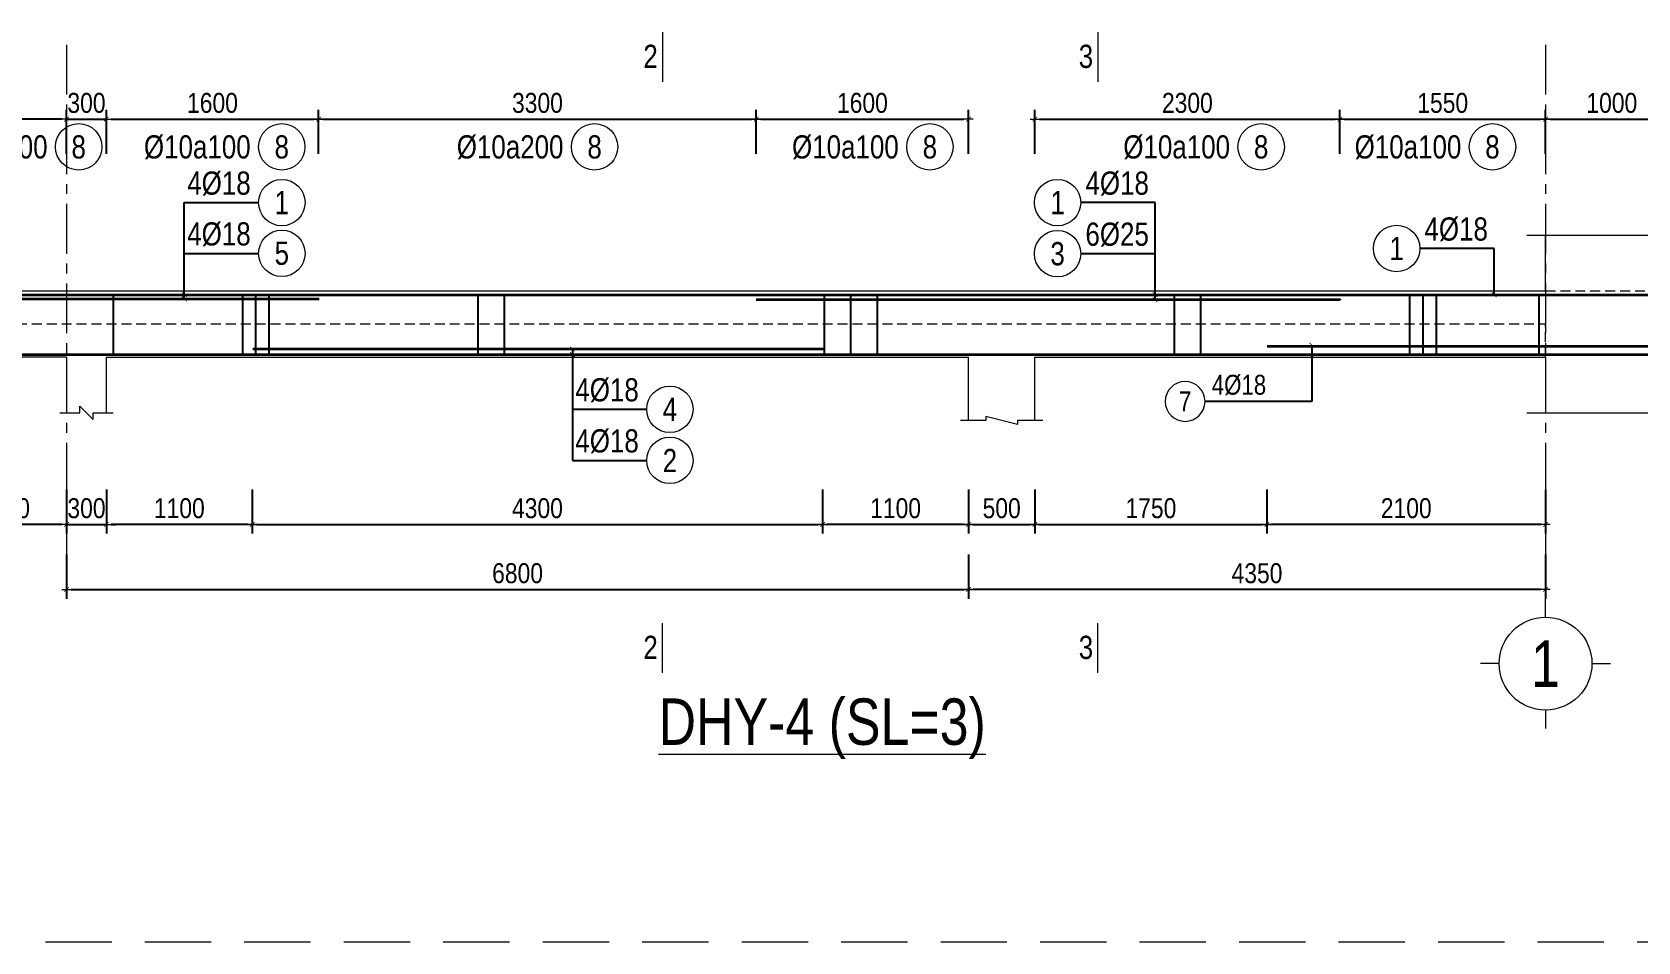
# Model space of a CAD drawing. Header units: millimetres. Extents: x 397144 to 10081729, y 99180 to 1327802.
# Drawn here: x 4971663 to 4983770, y 688700 to 695557 of the extents above; entities that cross this region are included whole.
import ezdxf
from ezdxf.enums import TextEntityAlignment as Align

# ---------------------------------------------------------------- set-up
doc = ezdxf.new("R2010")
doc.units = ezdxf.units.MM
doc.header["$PDSIZE"] = -10
doc.linetypes.add('CENTER', pattern=[2, 1.25, -0.25, 0.25, -0.25])
doc.linetypes.add('HIDDEN', pattern=[0.375, 0.25, -0.125])
doc.layers.get('0').update_dxf_attribs({"linetype": 'CONTINUOUS'})
doc.layers.get('Defpoints').update_dxf_attribs({"color": 12, "linetype": 'CONTINUOUS'})
for name, color, linetype, lineweight in [('kata_dim', 8, 'CONTINUOUS', 13), ('kata_grid', 8, 'CENTER', 13), ('kata_net khuat', 9, 'HIDDEN', 5), ('kata_net manh', 8, 'CONTINUOUS', 5), ('kata_net thay', 4, 'CONTINUOUS', 20), ('kata_text', 7, 'CONTINUOUS', 20), ('kata_thep chu', 1, 'CONTINUOUS', 35), ('kata_thep dai', 220, 'CONTINUOUS', 25)]:
    doc.layers.add(name, color=color, linetype=linetype, lineweight=lineweight)
doc.layers.add('KTH', color=7, linetype='CONTINUOUS', lineweight=5, true_color=0x004d99)
doc.styles.add('kata_text', font='arial.ttf', dxfattribs={"width": 0.8})
doc.styles.add('Star-HelCon', font='VHELVCN_0.TTF')
doc.dimstyles.new('kata_dim_70', dxfattribs={"dimscale": 70, "dimtxt": 2.15, "dimasz": 0.5, "dimexe": 1, "dimexo": 2, "dimtad": 1, "dimdec": 0, "dimrnd": 5, "dimzin": 0, "dimdsep": 46, "dimtxsty": 'Star-HelCon', "dimblk": 'kata_block_ArchTick', "dimcen": 0.09, "dimdle": 1.2, "dimclrd": 8, "dimclre": 8, "dimclrt": 3, "dimadec": 0, "dimazin": 0, "dimtfac": 1, "dimtdec": 0, "dimtix": 1, "dimtmove": 2, "dimatfit": 3, "dimfxl": 3.75, "dimfxlon": 1, "dimtolj": 1, "dimtzin": 0, "dimarcsym": 0})

# ---------------------------------------------------------------- blocks, each defined once
blk = doc.blocks.new('kata_block_TD')
at = {"color": 6, "linetype": 'ByBlock', "lineweight": -2, "style": 'kata_text', "width": 0.8}
blk.add_attdef('SECTDET2', text='', height=5, dxfattribs=at).set_placement((0, 7.97), align=Align.CENTER)
at = {"color": 0, "linetype": 'ByBlock', "lineweight": -2, "style": 'kata_text', "width": 0.8}
blk.add_attdef('SECTDET1', text='', height=5, dxfattribs=at).set_placement((0, 1.47), align=Align.CENTER)
at = {"color": 3, "lineweight": 25, "style": 'kata_text', "width": 0.8}
blk.add_attdef('SSCALE', text='', height=2.5, dxfattribs=at).set_placement((0, -4), align=Align.CENTER)
blk = doc.blocks.new('kata_block_ArchTick')
at = {"color": 8}
blk.add_line((1, 0), (-1, 0), dxfattribs=at)
at = {"color": 8, "const_width": 0.15}
blk.add_lwpolyline([(-0.5, -0.5), (0.5, 0.5)], dxfattribs=at)
blk = doc.blocks.new('*D619')
at = {"layer": 'Defpoints', "color": 0, "transparency": 16777216}
for p in [(4972223, 694902), (4971923, 693607), (4972223, 693607)]:
    blk.add_point(p, dxfattribs=at)
at = {"layer": 'kata_dim', "color": 8, "lineweight": -2, "transparency": 16777216}
for p, q in [((4971923, 694640), (4971923, 694972)), ((4972223, 694640), (4972223, 694972)), ((4971888, 694902), (4971853, 694902)), ((4971923, 694902), (4972223, 694902)), ((4972258, 694902), (4972293, 694902))]:
    blk.add_line(p, q, dxfattribs=at)
at = {"layer": 'kata_dim', "color": 8, "lineweight": -2, "transparency": 16777216, "xscale": 35, "yscale": 35, "zscale": 35}
blk.add_blockref('kata_block_ArchTick', (4971923, 694902), dxfattribs=at)
at = {"layer": 'kata_dim', "color": 8, "lineweight": -2, "transparency": 16777216, "xscale": 35, "yscale": 35, "zscale": 35, "rotation": 180}
blk.add_blockref('kata_block_ArchTick', (4972223, 694902), dxfattribs=at)
at = {"layer": 'kata_dim', "color": 3, "transparency": 16777216, "insert": (4972073, 695023), "char_height": 150.5, "attachment_point": 5, "style": 'Star-HelCon'}
blk.add_mtext('\\A1;300', dxfattribs=at)
blk = doc.blocks.new('*D620')
at = {"layer": 'Defpoints', "color": 0, "transparency": 16777216}
for p in [(4973823, 694902), (4972223, 693607), (4973823, 693607)]:
    blk.add_point(p, dxfattribs=at)
at = {"layer": 'kata_dim', "color": 8, "lineweight": -2, "transparency": 16777216}
for p, q in [((4972223, 694640), (4972223, 694972)), ((4973823, 694640), (4973823, 694972)), ((4972258, 694902), (4973788, 694902))]:
    blk.add_line(p, q, dxfattribs=at)
at = {"layer": 'kata_dim', "color": 8, "lineweight": -2, "transparency": 16777216, "xscale": 35, "yscale": 35, "zscale": 35, "rotation": 180}
blk.add_blockref('kata_block_ArchTick', (4972223, 694902), dxfattribs=at)
at = {"layer": 'kata_dim', "color": 8, "lineweight": -2, "transparency": 16777216, "xscale": 35, "yscale": 35, "zscale": 35}
blk.add_blockref('kata_block_ArchTick', (4973823, 694902), dxfattribs=at)
at = {"layer": 'kata_dim', "color": 3, "transparency": 16777216, "insert": (4973023, 695023), "char_height": 150.5, "attachment_point": 5, "style": 'Star-HelCon'}
blk.add_mtext('\\A1;1600', dxfattribs=at)
blk = doc.blocks.new('*D621')
at = {"layer": 'Defpoints', "color": 0, "transparency": 16777216}
for p in [(4977123, 694902), (4973823, 693607), (4977123, 693607)]:
    blk.add_point(p, dxfattribs=at)
at = {"layer": 'kata_dim', "color": 8, "lineweight": -2, "transparency": 16777216}
for p, q in [((4973823, 694640), (4973823, 694972)), ((4977123, 694640), (4977123, 694972)), ((4973858, 694902), (4977088, 694902))]:
    blk.add_line(p, q, dxfattribs=at)
at = {"layer": 'kata_dim', "color": 8, "lineweight": -2, "transparency": 16777216, "xscale": 35, "yscale": 35, "zscale": 35, "rotation": 180}
blk.add_blockref('kata_block_ArchTick', (4973823, 694902), dxfattribs=at)
at = {"layer": 'kata_dim', "color": 8, "lineweight": -2, "transparency": 16777216, "xscale": 35, "yscale": 35, "zscale": 35}
blk.add_blockref('kata_block_ArchTick', (4977123, 694902), dxfattribs=at)
at = {"layer": 'kata_dim', "color": 3, "transparency": 16777216, "insert": (4975473, 695023), "char_height": 150.5, "attachment_point": 5, "style": 'Star-HelCon'}
blk.add_mtext('\\A1;3300', dxfattribs=at)
blk = doc.blocks.new('*D622')
at = {"layer": 'Defpoints', "color": 0, "transparency": 16777216}
for p in [(4978723, 694902), (4977123, 693607), (4978723, 693607)]:
    blk.add_point(p, dxfattribs=at)
at = {"layer": 'kata_dim', "color": 8, "lineweight": -2, "transparency": 16777216}
for p, q in [((4977123, 694640), (4977123, 694972)), ((4978723, 694640), (4978723, 694972)), ((4977158, 694902), (4978688, 694902))]:
    blk.add_line(p, q, dxfattribs=at)
at = {"layer": 'kata_dim', "color": 8, "lineweight": -2, "transparency": 16777216, "xscale": 35, "yscale": 35, "zscale": 35, "rotation": 180}
blk.add_blockref('kata_block_ArchTick', (4977123, 694902), dxfattribs=at)
at = {"layer": 'kata_dim', "color": 8, "lineweight": -2, "transparency": 16777216, "xscale": 35, "yscale": 35, "zscale": 35}
blk.add_blockref('kata_block_ArchTick', (4978723, 694902), dxfattribs=at)
at = {"layer": 'kata_dim', "color": 3, "transparency": 16777216, "insert": (4977923, 695023), "char_height": 150.5, "attachment_point": 5, "style": 'Star-HelCon'}
blk.add_mtext('\\A1;1600', dxfattribs=at)
blk = doc.blocks.new('*D624')
at = {"layer": 'Defpoints', "color": 0, "transparency": 16777216}
for p in [(4971923, 692687), (4978723, 691847), (4978723, 691357)]:
    blk.add_point(p, dxfattribs=at)
at = {"layer": 'kata_dim', "color": 8, "lineweight": -2, "transparency": 16777216}
for p, q in [((4971923, 691620), (4971923, 691287)), ((4978723, 691620), (4978723, 691287)), ((4971958, 691357), (4978688, 691357))]:
    blk.add_line(p, q, dxfattribs=at)
at = {"layer": 'kata_dim', "color": 8, "lineweight": -2, "transparency": 16777216, "xscale": 35, "yscale": 35, "zscale": 35, "rotation": 180}
blk.add_blockref('kata_block_ArchTick', (4971923, 691357), dxfattribs=at)
at = {"layer": 'kata_dim', "color": 8, "lineweight": -2, "transparency": 16777216, "xscale": 35, "yscale": 35, "zscale": 35}
blk.add_blockref('kata_block_ArchTick', (4978723, 691357), dxfattribs=at)
at = {"layer": 'kata_dim', "color": 3, "transparency": 16777216, "insert": (4975323, 691478), "char_height": 150.5, "attachment_point": 5, "style": 'Star-HelCon'}
blk.add_mtext('\\A1;6800', dxfattribs=at)
blk = doc.blocks.new('*D625')
at = {"layer": 'Defpoints', "color": 0, "transparency": 16777216}
for p in [(4971923, 693107), (4972223, 693107), (4972223, 691847)]:
    blk.add_point(p, dxfattribs=at)
at = {"layer": 'kata_dim', "color": 8, "lineweight": -2, "transparency": 16777216}
for p, q in [((4971923, 692110), (4971923, 691777)), ((4972223, 692110), (4972223, 691777)), ((4971888, 691847), (4971853, 691847)), ((4971923, 691847), (4972223, 691847)), ((4972258, 691847), (4972293, 691847))]:
    blk.add_line(p, q, dxfattribs=at)
at = {"layer": 'kata_dim', "color": 8, "lineweight": -2, "transparency": 16777216, "xscale": 35, "yscale": 35, "zscale": 35}
blk.add_blockref('kata_block_ArchTick', (4971923, 691847), dxfattribs=at)
at = {"layer": 'kata_dim', "color": 8, "lineweight": -2, "transparency": 16777216, "xscale": 35, "yscale": 35, "zscale": 35, "rotation": 180}
blk.add_blockref('kata_block_ArchTick', (4972223, 691847), dxfattribs=at)
at = {"layer": 'kata_dim', "color": 3, "transparency": 16777216, "insert": (4972073, 691968), "char_height": 150.5, "attachment_point": 5, "style": 'Star-HelCon'}
blk.add_mtext('\\A1;300', dxfattribs=at)
blk = doc.blocks.new('*D626')
at = {"layer": 'Defpoints', "color": 0, "transparency": 16777216}
for p in [(4972223, 693107), (4973323, 693107), (4972223, 691847)]:
    blk.add_point(p, dxfattribs=at)
at = {"layer": 'kata_dim', "color": 8, "lineweight": -2, "transparency": 16777216}
for p, q in [((4972223, 692110), (4972223, 691777)), ((4973323, 692110), (4973323, 691777)), ((4973288, 691847), (4972258, 691847))]:
    blk.add_line(p, q, dxfattribs=at)
at = {"layer": 'kata_dim', "color": 8, "lineweight": -2, "transparency": 16777216, "xscale": 35, "yscale": 35, "zscale": 35, "rotation": 180}
blk.add_blockref('kata_block_ArchTick', (4972223, 691847), dxfattribs=at)
at = {"layer": 'kata_dim', "color": 8, "lineweight": -2, "transparency": 16777216, "xscale": 35, "yscale": 35, "zscale": 35}
blk.add_blockref('kata_block_ArchTick', (4973323, 691847), dxfattribs=at)
at = {"layer": 'kata_dim', "color": 3, "transparency": 16777216, "insert": (4972773, 691968), "char_height": 150.5, "attachment_point": 5, "style": 'Star-HelCon'}
blk.add_mtext('\\A1;1100', dxfattribs=at)
blk = doc.blocks.new('*D627')
at = {"layer": 'Defpoints', "color": 0, "transparency": 16777216}
for p in [(4973323, 693107), (4977623, 692110), (4977623, 691847)]:
    blk.add_point(p, dxfattribs=at)
at = {"layer": 'kata_dim', "color": 8, "lineweight": -2, "transparency": 16777216}
for p, q in [((4973323, 692110), (4973323, 691777)), ((4977623, 691970), (4977623, 691777)), ((4973358, 691847), (4977588, 691847))]:
    blk.add_line(p, q, dxfattribs=at)
at = {"layer": 'kata_dim', "color": 8, "lineweight": -2, "transparency": 16777216, "xscale": 35, "yscale": 35, "zscale": 35, "rotation": 180}
blk.add_blockref('kata_block_ArchTick', (4973323, 691847), dxfattribs=at)
at = {"layer": 'kata_dim', "color": 8, "lineweight": -2, "transparency": 16777216, "xscale": 35, "yscale": 35, "zscale": 35}
blk.add_blockref('kata_block_ArchTick', (4977623, 691847), dxfattribs=at)
at = {"layer": 'kata_dim', "color": 3, "transparency": 16777216, "insert": (4975473, 691968), "char_height": 150.5, "attachment_point": 5, "style": 'Star-HelCon'}
blk.add_mtext('\\A1;4300', dxfattribs=at)
blk = doc.blocks.new('*D628')
at = {"layer": 'Defpoints', "color": 0, "transparency": 16777216}
for p in [(4980973, 694640), (4979223, 693136), (4980973, 691847)]:
    blk.add_point(p, dxfattribs=at)
at = {"layer": 'kata_dim', "color": 8, "lineweight": -2, "transparency": 16777216}
for p, q in [((4979223, 692110), (4979223, 691777)), ((4980973, 692110), (4980973, 691777)), ((4979258, 691847), (4980938, 691847))]:
    blk.add_line(p, q, dxfattribs=at)
at = {"layer": 'kata_dim', "color": 8, "lineweight": -2, "transparency": 16777216, "xscale": 35, "yscale": 35, "zscale": 35, "rotation": 180}
blk.add_blockref('kata_block_ArchTick', (4979223, 691847), dxfattribs=at)
at = {"layer": 'kata_dim', "color": 8, "lineweight": -2, "transparency": 16777216, "xscale": 35, "yscale": 35, "zscale": 35}
blk.add_blockref('kata_block_ArchTick', (4980973, 691847), dxfattribs=at)
at = {"layer": 'kata_dim', "color": 3, "transparency": 16777216, "insert": (4980098, 691968), "char_height": 150.5, "attachment_point": 5, "style": 'Star-HelCon'}
blk.add_mtext('\\A1;1750', dxfattribs=at)
blk = doc.blocks.new('kata_block_GRID')
for p, q in [((0, 5), (0, 7)), ((-5, 0), (-7, 0)), ((5, 0), (7, 0)), ((0, -5), (0, -7))]:
    blk.add_line(p, q)
blk.add_circle((0, 0), 5)
at = {"color": 7, "style": 'kata_text', "width": 0.8}
blk.add_attdef('GRID', text='', height=5, dxfattribs=at).set_placement((0, 0), align=Align.MIDDLE)
blk = doc.blocks.new('*U11')
blk.add_circle((2.5, 0), 2.5)
at = {"layer": 'kata_text', "color": 3, "style": 'kata_text', "width": 0.8}
blk.add_attdef('DK2', text='', height=2.5, dxfattribs=at).set_placement((-0.85, 0.85), align=Align.RIGHT)
at = {"layer": 'kata_text', "color": 7, "style": 'kata_text', "width": 0.8}
blk.add_attdef('SH3', text='', height=2.5, dxfattribs=at).set_placement((2.5, 0), align=Align.MIDDLE)
blk = doc.blocks.new('*U14')
blk.add_circle((2.5, 0), 2.5)
at = {"layer": 'kata_text', "color": 3, "style": 'kata_text', "width": 0.8}
blk.add_attdef('DKKC2', text='', height=2.5, dxfattribs=at).set_placement((-0.85, -1.25), align=Align.RIGHT)
at = {"layer": 'kata_text', "color": 7, "style": 'kata_text', "width": 0.8}
blk.add_attdef('SH3', text='', height=2.5, dxfattribs=at).set_placement((2.5, 0), align=Align.MIDDLE)
blk = doc.blocks.new('kata_block_SECBAL')
at = {"color": 0, "linetype": 'ByBlock', "lineweight": -2}
blk.add_line((0, 4.36), (0, -1), dxfattribs=at)
at = {"color": 0, "linetype": 'ByBlock', "lineweight": -2, "style": 'kata_text', "width": 0.8}
blk.add_attdef('DETAIL', text='', height=2.5, dxfattribs=at).set_placement((-0.5, 1.75), align=Align.MIDDLE_RIGHT)
blk = doc.blocks.new('*U15')
at = {"color": 0, "linetype": 'ByBlock', "lineweight": -2}
blk.add_line((0, -1), (0, 4.36), dxfattribs=at)
at = {"color": 0, "linetype": 'ByBlock', "lineweight": -2, "style": 'kata_text', "width": 0.8}
blk.add_attdef('DETAIL', text='', height=2.5, dxfattribs=at).set_placement((-0.5, 1.75), align=Align.MIDDLE_RIGHT)
blk = doc.blocks.new('*U12')
blk.add_circle((-2.5, 0), 2.5)
at = {"layer": 'kata_text', "color": 3, "style": 'kata_text', "width": 0.8}
blk.add_attdef('DK1', (0.5, 0.85), '', height=2.5, dxfattribs=at)
at = {"layer": 'kata_text', "color": 7, "style": 'kata_text', "width": 0.8}
blk.add_attdef('SH2', text='', height=2.5, dxfattribs=at).set_placement((-2.5, 0), align=Align.MIDDLE)
blk = doc.blocks.new('*D629')
at = {"layer": 'Defpoints', "color": 0, "transparency": 16777216}
for p in [(4980973, 693107), (4983073, 693107), (4980973, 691847)]:
    blk.add_point(p, dxfattribs=at)
at = {"layer": 'kata_dim', "color": 8, "lineweight": -2, "transparency": 16777216}
for p, q in [((4980973, 692110), (4980973, 691777)), ((4983073, 692110), (4983073, 691777)), ((4983038, 691847), (4981008, 691847))]:
    blk.add_line(p, q, dxfattribs=at)
at = {"layer": 'kata_dim', "color": 8, "lineweight": -2, "transparency": 16777216, "xscale": 35, "yscale": 35, "zscale": 35, "rotation": 180}
blk.add_blockref('kata_block_ArchTick', (4980973, 691847), dxfattribs=at)
at = {"layer": 'kata_dim', "color": 8, "lineweight": -2, "transparency": 16777216, "xscale": 35, "yscale": 35, "zscale": 35}
blk.add_blockref('kata_block_ArchTick', (4983073, 691847), dxfattribs=at)
at = {"layer": 'kata_dim', "color": 3, "transparency": 16777216, "insert": (4982023, 691968), "char_height": 150.5, "attachment_point": 5, "style": 'Star-HelCon'}
blk.add_mtext('\\A1;2100', dxfattribs=at)
blk = doc.blocks.new('*D630')
at = {"layer": 'Defpoints', "color": 0, "transparency": 16777216}
for p in [(4984073, 694902), (4983073, 694640), (4984073, 693539)]:
    blk.add_point(p, dxfattribs=at)
at = {"layer": 'KTH', "color": 8, "lineweight": -2, "transparency": 16777216}
for p, q in [((4983073, 694780), (4983073, 694972)), ((4984073, 694640), (4984073, 694972)), ((4983108, 694902), (4984038, 694902))]:
    blk.add_line(p, q, dxfattribs=at)
at = {"layer": 'KTH', "color": 8, "lineweight": -2, "transparency": 16777216, "xscale": 35, "yscale": 35, "zscale": 35, "rotation": 180}
blk.add_blockref('kata_block_ArchTick', (4983073, 694902), dxfattribs=at)
at = {"layer": 'KTH', "color": 8, "lineweight": -2, "transparency": 16777216, "xscale": 35, "yscale": 35, "zscale": 35}
blk.add_blockref('kata_block_ArchTick', (4984073, 694902), dxfattribs=at)
at = {"layer": 'KTH', "color": 3, "transparency": 16777216, "insert": (4983573, 695023), "char_height": 150.5, "attachment_point": 5, "style": 'Star-HelCon'}
blk.add_mtext('\\A1;1000', dxfattribs=at)
blk = doc.blocks.new('*D631')
at = {"layer": 'Defpoints', "color": 0, "ltscale": 0.8, "transparency": 16777216}
for p in [(4970986, 694902), (4971923, 693607), (4970986, 693357)]:
    blk.add_point(p, dxfattribs=at)
at = {"layer": 'kata_net thay', "color": 8, "lineweight": -2, "ltscale": 0.8, "transparency": 16777216}
for p, q in [((4970986, 694640), (4970986, 694972)), ((4971923, 694640), (4971923, 694972)), ((4971888, 694902), (4971021, 694902))]:
    blk.add_line(p, q, dxfattribs=at)
at = {"layer": 'kata_net thay', "color": 8, "lineweight": -2, "ltscale": 0.8, "transparency": 16777216, "xscale": 35, "yscale": 35, "zscale": 35, "rotation": 180}
blk.add_blockref('kata_block_ArchTick', (4970986, 694902), dxfattribs=at)
at = {"layer": 'kata_net thay', "color": 8, "lineweight": -2, "ltscale": 0.8, "transparency": 16777216, "xscale": 35, "yscale": 35, "zscale": 35}
blk.add_blockref('kata_block_ArchTick', (4971923, 694902), dxfattribs=at)
at = {"layer": 'kata_net thay', "color": 3, "ltscale": 0.8, "transparency": 16777216, "insert": (4971455, 695021), "char_height": 150.5, "attachment_point": 5, "style": 'Star-HelCon'}
blk.add_mtext('\\A1;-', dxfattribs=at)
blk = doc.blocks.new('*D643')
at = {"layer": 'Defpoints', "color": 0, "ltscale": 0.8, "transparency": 16777216}
for p in [(4970986, 693107), (4971923, 693107), (4970986, 691847)]:
    blk.add_point(p, dxfattribs=at)
at = {"layer": 'kata_net thay', "color": 8, "lineweight": -2, "ltscale": 0.8, "transparency": 16777216}
for p, q in [((4970986, 692110), (4970986, 691777)), ((4971923, 692110), (4971923, 691777)), ((4971888, 691847), (4971021, 691847))]:
    blk.add_line(p, q, dxfattribs=at)
at = {"layer": 'kata_net thay', "color": 8, "lineweight": -2, "ltscale": 0.8, "transparency": 16777216, "xscale": 35, "yscale": 35, "zscale": 35, "rotation": 180}
blk.add_blockref('kata_block_ArchTick', (4970986, 691847), dxfattribs=at)
at = {"layer": 'kata_net thay', "color": 8, "lineweight": -2, "ltscale": 0.8, "transparency": 16777216, "xscale": 35, "yscale": 35, "zscale": 35}
blk.add_blockref('kata_block_ArchTick', (4971923, 691847), dxfattribs=at)
at = {"layer": 'kata_net thay', "color": 3, "ltscale": 0.8, "transparency": 16777216, "insert": (4971455, 691968), "char_height": 150.5, "attachment_point": 5, "style": 'Star-HelCon'}
blk.add_mtext('\\A1;1440', dxfattribs=at)
blk = doc.blocks.new('*D639')
at = {"layer": 'Defpoints', "color": 0, "transparency": 16777216}
for p in [(4977623, 693107), (4978723, 693107), (4977623, 691847)]:
    blk.add_point(p, dxfattribs=at)
at = {"layer": 'kata_dim', "color": 8, "lineweight": -2, "transparency": 16777216}
for p, q in [((4977623, 692110), (4977623, 691777)), ((4978723, 692110), (4978723, 691777)), ((4978688, 691847), (4977658, 691847))]:
    blk.add_line(p, q, dxfattribs=at)
at = {"layer": 'kata_dim', "color": 8, "lineweight": -2, "transparency": 16777216, "xscale": 35, "yscale": 35, "zscale": 35, "rotation": 180}
blk.add_blockref('kata_block_ArchTick', (4977623, 691847), dxfattribs=at)
at = {"layer": 'kata_dim', "color": 8, "lineweight": -2, "transparency": 16777216, "xscale": 35, "yscale": 35, "zscale": 35}
blk.add_blockref('kata_block_ArchTick', (4978723, 691847), dxfattribs=at)
at = {"layer": 'kata_dim', "color": 3, "transparency": 16777216, "insert": (4978173, 691968), "char_height": 150.5, "attachment_point": 5, "style": 'Star-HelCon'}
blk.add_mtext('\\A1;1100', dxfattribs=at)
blk = doc.blocks.new('*D638')
at = {"layer": 'Defpoints', "color": 0, "transparency": 16777216}
for p in [(4981523, 694902), (4979223, 693607), (4981523, 693607)]:
    blk.add_point(p, dxfattribs=at)
at = {"layer": 'kata_dim', "color": 8, "lineweight": -2, "transparency": 16777216}
for p, q in [((4979223, 694640), (4979223, 694972)), ((4981523, 694640), (4981523, 694972)), ((4979258, 694902), (4981488, 694902))]:
    blk.add_line(p, q, dxfattribs=at)
at = {"layer": 'kata_dim', "color": 8, "lineweight": -2, "transparency": 16777216, "xscale": 35, "yscale": 35, "zscale": 35, "rotation": 180}
blk.add_blockref('kata_block_ArchTick', (4979223, 694902), dxfattribs=at)
at = {"layer": 'kata_dim', "color": 8, "lineweight": -2, "transparency": 16777216, "xscale": 35, "yscale": 35, "zscale": 35}
blk.add_blockref('kata_block_ArchTick', (4981523, 694902), dxfattribs=at)
at = {"layer": 'kata_dim', "color": 3, "transparency": 16777216, "insert": (4980373, 695023), "char_height": 150.5, "attachment_point": 5, "style": 'Star-HelCon'}
blk.add_mtext('\\A1;2300', dxfattribs=at)
blk = doc.blocks.new('*D640')
at = {"layer": 'Defpoints', "color": 0, "transparency": 16777216}
for p in [(4983073, 694902), (4981523, 694640), (4983073, 693539)]:
    blk.add_point(p, dxfattribs=at)
at = {"layer": 'KTH', "color": 8, "lineweight": -2, "transparency": 16777216}
for p, q in [((4981523, 694780), (4981523, 694972)), ((4983073, 694640), (4983073, 694972)), ((4981558, 694902), (4983038, 694902))]:
    blk.add_line(p, q, dxfattribs=at)
at = {"layer": 'KTH', "color": 8, "lineweight": -2, "transparency": 16777216, "xscale": 35, "yscale": 35, "zscale": 35, "rotation": 180}
blk.add_blockref('kata_block_ArchTick', (4981523, 694902), dxfattribs=at)
at = {"layer": 'KTH', "color": 8, "lineweight": -2, "transparency": 16777216, "xscale": 35, "yscale": 35, "zscale": 35}
blk.add_blockref('kata_block_ArchTick', (4983073, 694902), dxfattribs=at)
at = {"layer": 'KTH', "color": 3, "transparency": 16777216, "insert": (4982298, 695023), "char_height": 150.5, "attachment_point": 5, "style": 'Star-HelCon'}
blk.add_mtext('\\A1;1550', dxfattribs=at)
blk = doc.blocks.new('*D641')
at = {"layer": 'Defpoints', "color": 0, "transparency": 16777216}
for p in [(4978723, 693107), (4979223, 693107), (4979223, 691847)]:
    blk.add_point(p, dxfattribs=at)
at = {"layer": 'kata_dim', "color": 8, "lineweight": -2, "transparency": 16777216}
for p, q in [((4978723, 692110), (4978723, 691777)), ((4979223, 692110), (4979223, 691777)), ((4978758, 691847), (4979188, 691847))]:
    blk.add_line(p, q, dxfattribs=at)
at = {"layer": 'kata_dim', "color": 8, "lineweight": -2, "transparency": 16777216, "xscale": 35, "yscale": 35, "zscale": 35, "rotation": 180}
blk.add_blockref('kata_block_ArchTick', (4978723, 691847), dxfattribs=at)
at = {"layer": 'kata_dim', "color": 8, "lineweight": -2, "transparency": 16777216, "xscale": 35, "yscale": 35, "zscale": 35}
blk.add_blockref('kata_block_ArchTick', (4979223, 691847), dxfattribs=at)
at = {"layer": 'kata_dim', "color": 3, "transparency": 16777216, "insert": (4978973, 691968), "char_height": 150.5, "attachment_point": 5, "style": 'Star-HelCon'}
blk.add_mtext('\\A1;500', dxfattribs=at)
blk = doc.blocks.new('*D675')
at = {"layer": 'Defpoints', "color": 0, "ltscale": 0.8, "transparency": 16777216}
for p in [(4978723, 693107), (4983073, 691847), (4978723, 691357)]:
    blk.add_point(p, dxfattribs=at)
at = {"layer": 'kata_dim', "color": 8, "lineweight": -2, "ltscale": 0.8, "transparency": 16777216}
for p, q in [((4978723, 691620), (4978723, 691287)), ((4983073, 691620), (4983073, 691287)), ((4983038, 691357), (4978758, 691357))]:
    blk.add_line(p, q, dxfattribs=at)
at = {"layer": 'kata_dim', "color": 8, "lineweight": -2, "ltscale": 0.8, "transparency": 16777216, "xscale": 35, "yscale": 35, "zscale": 35, "rotation": 180}
blk.add_blockref('kata_block_ArchTick', (4978723, 691357), dxfattribs=at)
at = {"layer": 'kata_dim', "color": 8, "lineweight": -2, "ltscale": 0.8, "transparency": 16777216, "xscale": 35, "yscale": 35, "zscale": 35}
blk.add_blockref('kata_block_ArchTick', (4983073, 691357), dxfattribs=at)
at = {"layer": 'kata_dim', "color": 3, "ltscale": 0.8, "transparency": 16777216, "insert": (4980898, 691478), "char_height": 150.5, "attachment_point": 5, "style": 'Star-HelCon'}
blk.add_mtext('\\A1;4350', dxfattribs=at)

msp = doc.modelspace()

# ---------------------------------------------------------------- linework, layer by layer
at = {"layer": 'kata_dim'}
for points in [[(4982933.14367, 694027.41481), (4984283.14367, 694027.41481), (4984283.14367, 694167.41481), (4984563.14367, 693887.41481), (4984563.14367, 694027.41481), (4985064.30691, 694027.41481)], [(4971873.14368, 692687.41481), (4972023.14368, 692687.41481), (4972023.14368, 692737.41481), (4972123.14368, 692637.41481), (4972123.14368, 692687.41481), (4972273.14368, 692687.41481)], [(4982933.14367, 692687.41481), (4984283.14367, 692687.41481), (4984283.14367, 692827.41481), (4984563.14367, 692547.41481), (4984563.14367, 692687.41481), (4985064.30691, 692687.41481)]]:
    msp.add_lwpolyline(points, dxfattribs=at)
at = {"layer": 'kata_grid', "ltscale": 300}
for p, q in [((4971923.14368, 695462.41481), (4971923.14368, 691287.41481)), ((4983073.14368, 695462.41481), (4983073.14368, 691287.41481))]:
    msp.add_line(p, q, dxfattribs=at)
at = {"layer": 'kata_net khuat', "ltscale": 300}
for p, q in [((4971923.14368, 693607.41481), (4972223.14368, 693607.41481)), ((4983073.14367, 693607.41481), (4985064.30691, 693607.41481)), ((4983073.14367, 693107.41481), (4983073.14367, 693357.41481))]:
    msp.add_line(p, q, dxfattribs=at)
at = {"layer": 'kata_net khuat', "ltscale": 2000}
msp.add_line((4968763.06992, 688700.02535), (5017397.96513, 688700.02535), dxfattribs=at)
at = {"layer": 'kata_net khuat', "ltscale": 300}
msp.add_lwpolyline([(4970736.20543, 693357.41481), (4970736.20543, 693107.41481), (4970986.20543, 693107.41481), (4970986.20543, 693357.41481), (4983073.14367, 693357.41481)], dxfattribs=at)
at = {"layer": 'kata_net thay'}
for p, q in [((4983073.14367, 693607.41481), (4983073.14367, 694027.41481)), ((4971923.14368, 693607.41481), (4983073.14367, 693607.41481)), ((4978723.14368, 692630.47541), (4978723.14368, 693107.41481)), ((4979223.14368, 692630.47541), (4979223.14368, 693107.41481))]:
    msp.add_line(p, q, dxfattribs=at)
for points in [[(4971923.14368, 693107.41481), (4970736.20543, 693107.41481), (4970736.20543, 693607.41481), (4971923.14368, 693607.41481)], [(4971923.14368, 693107.41481), (4971923.14368, 693107.41481), (4971923.14368, 692687.41481)], [(4972223.14368, 692687.41481), (4972223.14368, 693107.41481), (4978723.14368, 693107.41481)], [(4979223.14368, 693107.41481), (4983073.14367, 693107.41481), (4983073.14367, 692687.41481)], [(4979283.14368, 692630.47541), (4979093.14368, 692630.47541), (4979093.14368, 692600.47541), (4978853.14368, 692660.47541), (4978853.14368, 692630.47541), (4978663.14368, 692630.47541)]]:
    msp.add_lwpolyline(points, dxfattribs=at)
at = {"layer": 'kata_thep chu'}
for p, q in [((4970806.20543, 693578.41481), (4984073.14367, 693578.41481)), ((4970834.43381, 693546.1419), (4973827.65532, 693546.1419)), ((4973328.1795, 693169.36667), (4977630.21972, 693169.36667))]:
    msp.add_line(p, q, dxfattribs=at)
at = {"layer": 'kata_thep chu', "flags": 128}
for points in [[(4981524.18368, 693539.41481), (4981524.18368, 693539.41481, 0.414213562), (4981524.18368, 693539.41481), (4977122.41065, 693539.41481)], [(4984057.9534, 693188.48789), (4984057.9534, 693188.48789, -0.414213562), (4984057.9534, 693188.48789), (4980974.30179, 693188.48789)]]:
    msp.add_lwpolyline(points, format="xyb", dxfattribs=at)
at = {"layer": 'kata_thep chu'}
msp.add_lwpolyline([(4970840.71285, 693344.17488), (4970840.71285, 693148.36667, 0.4142135624), (4970860.71285, 693128.36667), (4984073.14367, 693128.36667)], format="xyb", dxfattribs=at)
at = {"layer": 'kata_thep dai', "ltscale": 52.5}
for p, q in [((4972273.14368, 693582.41481), (4972273.14368, 693132.41481)), ((4973248.14368, 693582.41481), (4973248.14368, 693132.41481)), ((4973348.14368, 693582.41481), (4973348.14368, 693132.41481)), ((4973448.14368, 693582.41481), (4973448.14368, 693132.41481)), ((4975023.14368, 693582.41481), (4975023.14368, 693132.41481)), ((4975223.14368, 693582.41481), (4975223.14368, 693132.41481)), ((4977633.69395, 693582.41481), (4977633.69395, 693132.41481)), ((4977833.69395, 693582.41481), (4977833.69395, 693132.41481)), ((4978033.69395, 693582.41481), (4978033.69395, 693132.41481)), ((4980273.14367, 693582.41481), (4980273.14367, 693132.41481)), ((4980473.14367, 693582.41481), (4980473.14367, 693132.41481)), ((4982048.14367, 693582.41481), (4982048.14367, 693132.41481)), ((4982148.14367, 693582.41481), (4982148.14367, 693132.41481)), ((4982248.14367, 693582.41481), (4982248.14367, 693132.41481)), ((4983023.14367, 693582.41481), (4983023.14367, 693132.41481))]:
    msp.add_line(p, q, dxfattribs=at)

# ---------------------------------------------------------------- block references
at = {"layer": 'kata_dim', "color": 2, "xscale": 70, "yscale": 70, "zscale": 70}
for name, p, values in [('kata_block_SECBAL', (4976415.36228, 695252.41481), {'DETAIL': '2'}), ('kata_block_SECBAL', (4979697.68536, 695252.41481), {'DETAIL': '3'}), ('*U15', (4976415.36228, 690797.41481), {'DETAIL': '2'}), ('*U15', (4979697.68536, 690797.41481), {'DETAIL': '3'})]:
    msp.add_blockref(name, p, dxfattribs=at).add_auto_attribs(values)
at = {"layer": 'kata_dim', "xscale": 70, "yscale": 70, "zscale": 70}
msp.add_blockref('kata_block_GRID', (4983073.14368, 690797.41481), dxfattribs=at).add_auto_attribs({'GRID': '1'})
at = {"layer": 'kata_net manh', "xscale": 70, "yscale": 70, "zscale": 70}
for name, p, values in [('*U14', (4971839.27662, 694692.41481), {'SH3': '8', 'DKKC2': '%%C10a100'}), ('*U14', (4973370.35351, 694692.41481), {'SH3': '8', 'DKKC2': '%%C10a100'}), ('*U14', (4975728.78283, 694692.41481), {'SH3': '8', 'DKKC2': '%%C10a200'}), ('*U14', (4978256.69769, 694692.41481), {'SH3': '8', 'DKKC2': '%%C10a100'}), ('*U14', (4980754.25126, 694692.41481), {'SH3': '8', 'DKKC2': '%%C10a100'}), ('*U14', (4982498.14367, 694692.41481), {'SH3': '8', 'DKKC2': '%%C10a100'}), ('*U11', (4973370.64368, 694272.41481), {'SH3': '1', 'DK2': '4%%c18'}), ('*U12', (4979569.45759, 694272.41481), {'SH2': '1', 'DK1': '4%%c18'}), ('*U11', (4973370.64368, 693889.66551), {'SH3': '5', 'DK2': '4%%c18'}), ('*U12', (4979569.45759, 693887.41481), {'SH2': '3', 'DK1': '6%%c25'}), ('*U12', (4982125.64367, 693926.41481), {'SH2': '1', 'DK1': '4%%c18'}), ('*U11', (4976296.52795, 692714.36667), {'SH3': '4', 'DK2': '4%%c18'}), ('*U11', (4976296.52795, 692329.36667), {'SH3': '2', 'DK2': '4%%c18'})]:
    msp.add_blockref(name, p, dxfattribs=at).add_auto_attribs(values)
at = {"layer": 'kata_net manh'}
ref = msp.add_blockref('*U11', (4980505.94649, 692773.66043), dxfattribs=dict(at, xscale=-60, yscale=60, zscale=60))
ref.add_attrib('SH3', '7', dxfattribs={"layer": 'kata_text', "color": 7, "height": 150, "style": 'kata_text', "width": 0.8}).set_placement((4980355.94649, 692773.66043), align=Align.MIDDLE)
ref.add_attrib('DK2', '4%%C18', dxfattribs={"layer": 'kata_text', "color": 3, "height": 150, "style": 'kata_text', "width": 0.8}).set_placement((4980967.04199, 692824.39069), align=Align.RIGHT)
at = {"layer": 'kata_text'}
ref = msp.add_blockref('kata_block_TD', (4977619.72817, 690082.00134), dxfattribs=dict(at, xscale=70, yscale=70, zscale=70))
ref.add_attrib('SECTDET1', '%%UDHY-4 (SL=3)', dxfattribs={"layer": '0', "color": 0, "linetype": 'ByBlock', "lineweight": -2, "height": 350, "style": 'kata_text', "width": 0.8}).set_placement((4977619.72817, 690184.94681), align=Align.CENTER)

# ---------------------------------------------------------------- dimensions: what is measured, and where the dimension line sits
at = {"layer": 'kata_dim'}
for base, p1, p2, picture, middle in [((4972223.14368, 694902.41481), (4971923.14368, 693607.41481), (4972223.14368, 693607.41481), '*D619', (4972073.14368, 695023.02015)), ((4973823.14368, 694902.41481), (4972223.14368, 693607.41481), (4973823.14368, 693607.41481), '*D620', (4973023.14368, 695023.02015)), ((4977123.14367, 694902.41481), (4973823.14368, 693607.41481), (4977123.14367, 693607.41481), '*D621', (4975473.14367, 695023.02015)), ((4978723.14367, 694902.41481), (4977123.14367, 693607.41481), (4978723.14367, 693607.41481), '*D622', (4977923.14367, 695023.02015)), ((4981523.14368, 694902.41481), (4979223.14368, 693607.41481), (4981523.14368, 693607.41481), '*D638', (4980373.14368, 695023.02015)), ((4980973.14367, 691847.41481), (4979223.14368, 693136.41481), (4980973.14367, 694639.91481), '*D628', (4980098.14367, 691968.02015)), ((4972223.14368, 691847.41481), (4971923.14368, 693107.41481), (4972223.14368, 693107.41481), '*D625', (4972073.14368, 691968.02015)), ((4972223.14368, 691847.41481), (4973323.14368, 693107.41481), (4972223.14368, 693107.41481), '*D626', (4972773.14368, 691968.02015)), ((4977623.14367, 691847.41481), (4973323.14368, 693107.41481), (4977623.14367, 692109.91481), '*D627', (4975473.14367, 691968.02015)), ((4977623.14367, 691847.41481), (4978723.14367, 693107.41481), (4977623.14367, 693107.41481), '*D639', (4978173.14367, 691968.02015)), ((4979223.14368, 691847.41481), (4978723.14367, 693107.41481), (4979223.14368, 693107.41481), '*D641', (4978973.14367, 691968.02015)), ((4980973.14367, 691847.41481), (4983073.14367, 693107.41481), (4980973.14367, 693107.41481), '*D629', (4982023.14367, 691968.02015)), ((4978723.14368, 691357.41481), (4971923.14368, 692687.41481), (4978723.14368, 691847.41481), '*D624', (4975323.14368, 691478.02015))]:
    dim = msp.add_linear_dim(base=base, p1=p1, p2=p2, dimstyle='kata_dim_70', dxfattribs=at)
    dim.commit()
    dim.dimension.update_dxf_attribs({"geometry": picture, "text_midpoint": middle})
at = {"layer": 'kata_dim', "ltscale": 0.8}
dim = msp.add_linear_dim(base=(4978723.14368, 691357.41481), p1=(4983073.14368, 691847.41481), p2=(4978723.14368, 693107.41481), dimstyle='kata_dim_70', dxfattribs=at)
dim.commit()
dim.dimension.update_dxf_attribs({"geometry": '*D675', "text_midpoint": (4980898.14368, 691478.02015)})
at = {"layer": 'kata_net thay', "ltscale": 0.8}
for base, p1, p2, text, picture, middle in [((4970986.20543, 694902.41481), (4971923.14368, 693607.41481), (4970986.20543, 693357.41481), '-', '*D631', (4971454.67455, 695021.41481)), ((4970986.20543, 691847.41481), (4971923.14368, 693107.41481), (4970986.20543, 693107.41481), '1440', '*D643', (4971454.67455, 691968.02015))]:
    dim = msp.add_linear_dim(base=base, p1=p1, p2=p2, text=text, dimstyle='kata_dim_70', dxfattribs=at)
    dim.commit()
    dim.dimension.update_dxf_attribs({"geometry": picture, "text_midpoint": middle})
at = {"layer": 'KTH'}
for base, p1, p2, picture, middle in [((4983073.14368, 694902.41481), (4981523.14368, 694639.91481), (4983073.14368, 693539.41481), '*D640', (4982298.14368, 695023.02015)), ((4984073.14367, 694902.41481), (4983073.14367, 694639.91481), (4984073.14367, 693539.41481), '*D630', (4983573.14367, 695023.02015))]:
    dim = msp.add_linear_dim(base=base, p1=p1, p2=p2, dimstyle='kata_dim_70', dxfattribs=at)
    dim.commit()
    dim.dimension.update_dxf_attribs({"geometry": picture, "text_midpoint": middle})

# ---------------------------------------------------------------- leaders
at = {"layer": 'kata_net manh'}
for points in [[(4972810.64368, 693578.41481), (4972810.64368, 694272.41481), (4973370.64368, 694272.41481)], [(4980129.45759, 693578.41481), (4980129.45759, 694272.41481), (4979569.45759, 694272.41481)], [(4972810.64368, 693546.1419), (4972810.64368, 693889.66551), (4973370.64368, 693889.66551)], [(4980129.45759, 693539.41481), (4980129.45759, 693887.41481), (4979569.45759, 693887.41481)], [(4982685.64367, 693578.41481), (4982685.64367, 693926.41481), (4982125.64367, 693926.41481)], [(4981310.94649, 693197.66043), (4981310.94649, 692773.66043), (4980505.94649, 692773.66043)], [(4975736.52795, 693169.36667), (4975736.52795, 692714.36667), (4976296.52795, 692714.36667)], [(4975736.52795, 693128.36667), (4975736.52795, 692329.36667), (4976296.52795, 692329.36667)]]:
    msp.add_leader(points, dimstyle='kata_dim_70', override={"dimldrblk": 'ArchTick'}, dxfattribs=at)

doc.saveas('drawing.dxf')
